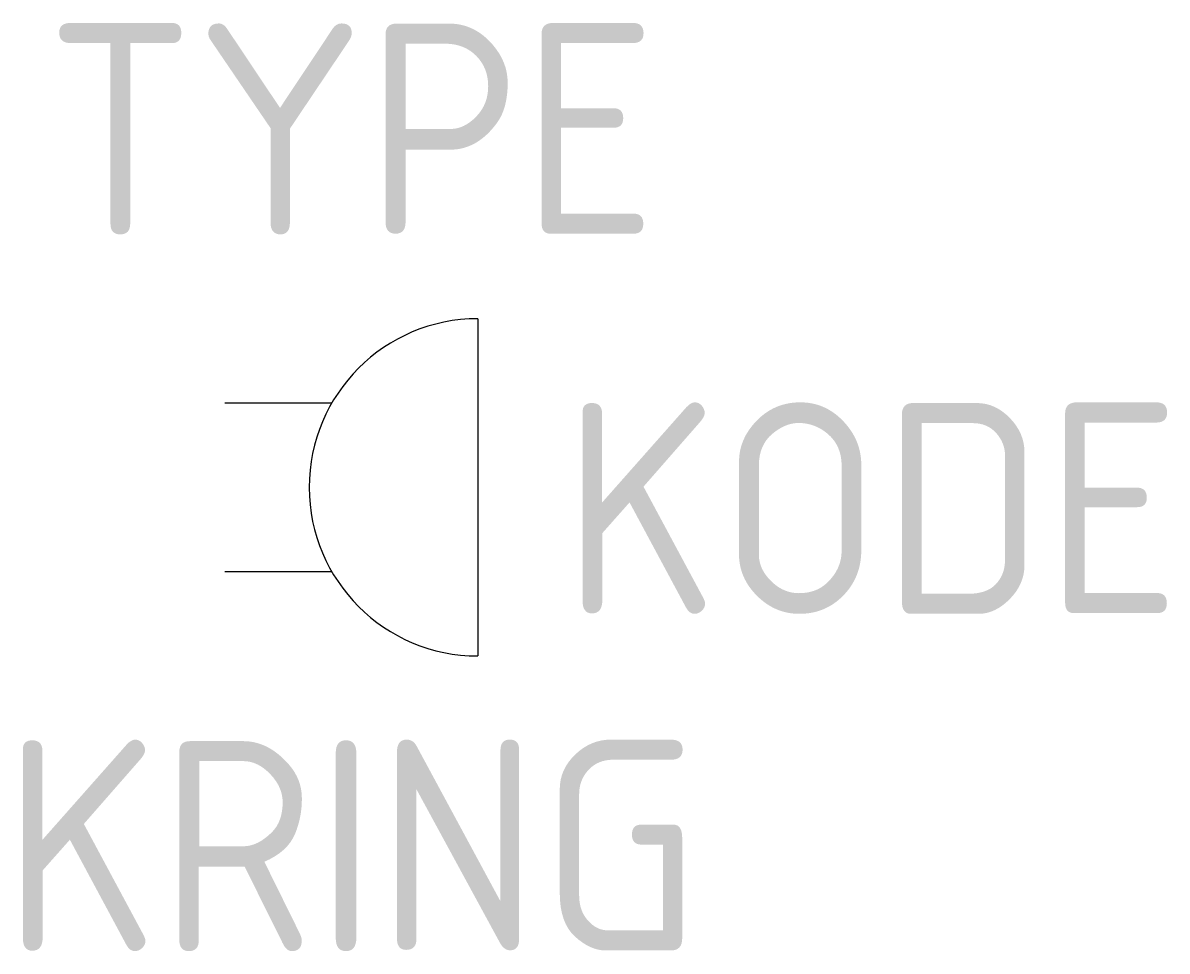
# Model space of a CAD drawing. Extents: x -4.4 to 9.2, y -5.5 to 5.5.
import ezdxf
from ezdxf.enums import TextEntityAlignment as Align

# ---------------------------------------------------------------- set-up
doc = ezdxf.new("R2010")
doc.units = 0
doc.layers.get('0').update_dxf_attribs({"linetype": 'CONTINUOUS'})
doc.styles.get("Standard").update_dxf_attribs({"font": 'iso8.shx'})

msp = doc.modelspace()

# ---------------------------------------------------------------- linework, layer by layer
for p, q in [((1, 2), (1, -2)), ((-0.732, 1), (-2, 1)), ((-0.732, -1), (-2, -1))]:
    msp.add_line(p, q)
msp.add_arc((1, 0), 2, 90, 270)

# ---------------------------------------------------------------- texts
for tag, p in [('TYPE', (-0.5, 3)), ('KRING', (-0.5, -5.5))]:
    msp.add_attdef(tag, text='XXX', height=2.5).set_placement(p, align=Align.CENTER)
msp.add_attdef('KODE', (2, -1.5), 'XXX', height=2.5)

doc.saveas('drawing.dxf')
